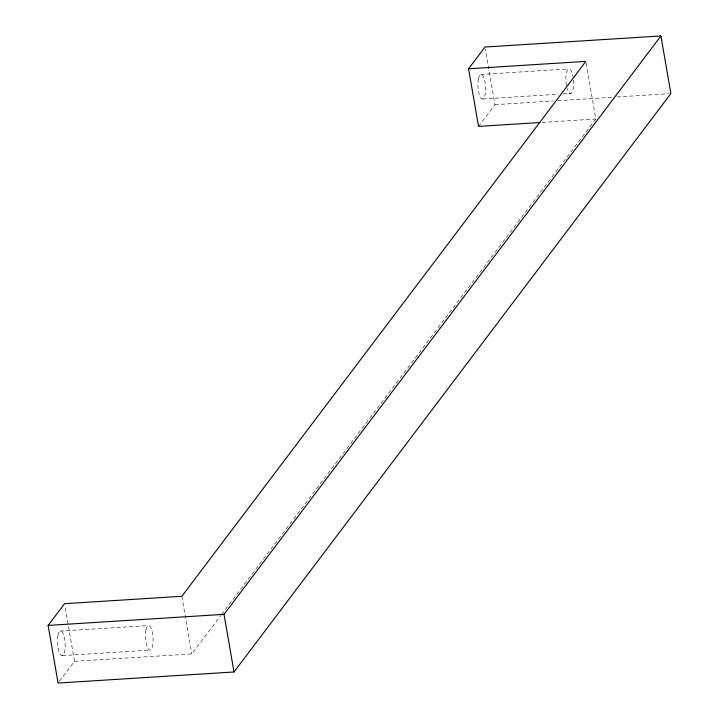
<?xml version="1.0" encoding="UTF-8"?>
<svg xmlns="http://www.w3.org/2000/svg" width="719" height="719" viewBox="0 0 719 719"><rect width="100%" height="100%" fill="white"/><g stroke="black" fill="none" stroke-linecap="round" stroke-linejoin="round"><path stroke-width="0.54" stroke-dasharray="3.6 2.7" d="M59.389 681.306L74.506 661.309L64.926 605.856M478.53 126.4L494.96 104.659L485.379 49.198M74.506 661.309L191.784 653.922L220.886 615.392M221.56 614.493L595.808 119.012L585.859 61.385M480.696 74.452L568.657 68.916M482.835 98.97L558.555 94.207M563.004 93.928L570.796 93.434M494.96 104.659L553.226 100.984M557.701 100.705L612.606 97.245M617.091 96.966L668.634 93.722M542.198 122.392L595.808 119.012M60.243 631.102L148.204 625.566M62.382 655.62L150.343 650.084M181.826 596.294L191.784 653.922M573.411 79.962A12.34 3.766 86.4 0 1 571.722 92.697A12.34 3.766 86.4 0 1 567.066 88.356M566.446 85.525A12.34 3.766 86.4 0 1 567.74 69.653A12.34 3.766 86.4 0 1 573.016 76.825M478.405 78.91A12.34 3.766 86.4 0 0 481.847 98.871A12.34 3.766 86.4 0 0 485.055 82.361A12.34 3.766 86.4 0 0 478.405 78.91M57.942 635.56A12.34 3.766 86.4 0 0 61.394 655.521A12.34 3.766 86.4 0 0 64.602 639.011A12.34 3.766 86.4 0 0 57.942 635.56M145.903 630.015A12.34 3.766 86.4 0 0 149.354 649.985A12.34 3.766 86.4 0 0 152.554 633.475A12.34 3.766 86.4 0 0 145.903 630.015"/><path stroke-width="1.08" d="M468.581 68.772L485.001 47.023L660.923 35.95L670.872 93.578L233.999 671.977L58.077 683.05L48.128 625.422L64.548 603.681L181.826 596.294L585.859 61.385L468.581 68.772L478.53 126.4L539.96 122.536M233.999 671.977L224.04 614.341L660.923 35.95M48.128 625.422L224.04 614.341"/></g></svg>
